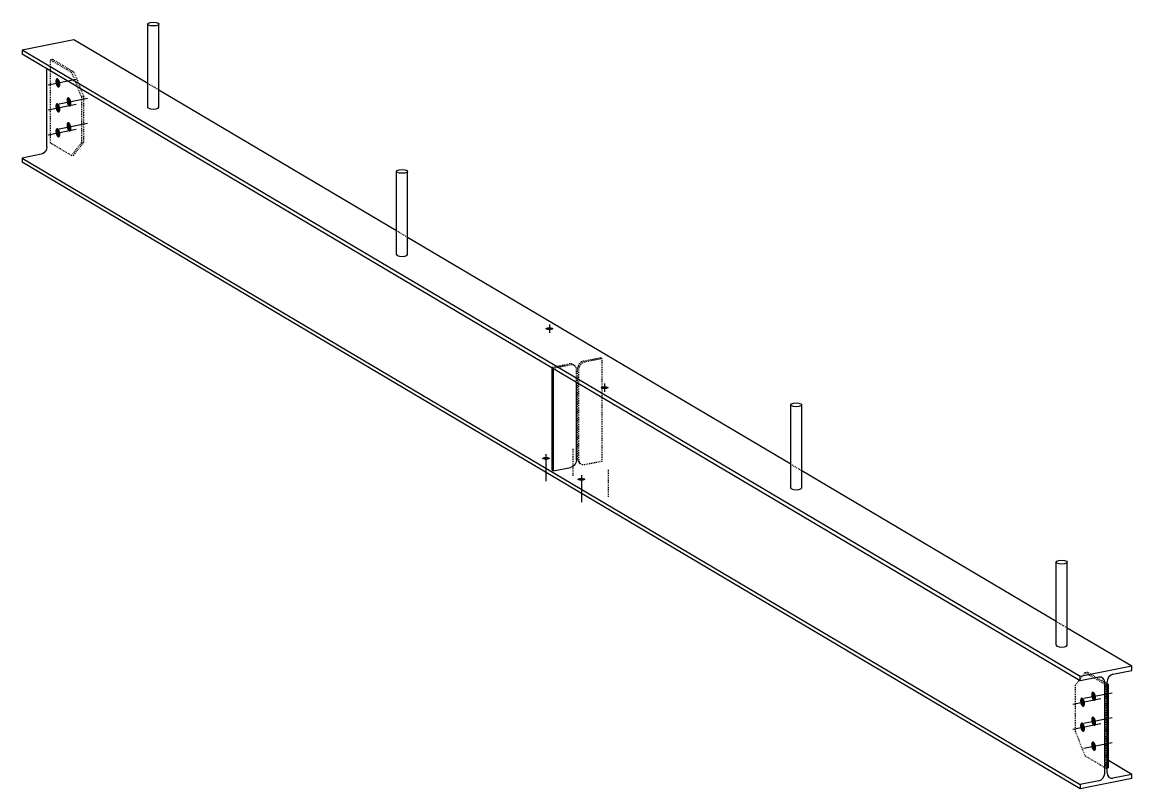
# Model space of a CAD drawing. Header units: millimetres. Extents: x 9 to 27248, y 6 to 1761.
# Drawn here: x 24741 to 27248, y 29 to 1761 of the extents above; entities that cross this region are included whole.
import ezdxf

# ---------------------------------------------------------------- set-up
doc = ezdxf.new("R2010")
doc.units = ezdxf.units.MM
doc.linetypes.add('DXK_LINE_DOT2', pattern=[3.9198, 1.9599, -1.9599])
doc.layers.add('STÅL', color=7, linetype='Continuous')

msp = doc.modelspace()

# ---------------------------------------------------------------- hatches: boundary and pattern name
at = {"layer": 'STÅL', "linetype": 'Continuous'}
for points in [[(24827, 1625), (24827.3, 1622.8), (24827.4, 1620.6), (24827.3, 1618.5), (24826.9, 1616.7), (24826.3, 1615.2), (24825.5, 1614.1), (24824.5, 1613.4), (24823.5, 1613.2), (24822.4, 1613.5), (24821.2, 1614.2), (24820.1, 1615.3), (24819, 1616.9), (24818.1, 1618.7), (24817.4, 1620.8), (24816.8, 1623), (24816.5, 1625.3), (24816.4, 1627.5), (24816.5, 1629.6), (24816.9, 1631.4), (24817.5, 1632.9), (24818.3, 1634), (24819.2, 1634.7), (24820.3, 1634.9), (24821.4, 1634.6), (24822.6, 1633.9), (24823.7, 1632.7), (24824.7, 1631.2), (24825.7, 1629.3), (24826.4, 1627.3)], [(24852, 1582), (24852.3, 1579.8), (24852.4, 1577.6), (24852.3, 1575.5), (24851.9, 1573.7), (24851.3, 1572.2), (24850.5, 1571.1), (24849.5, 1570.4), (24848.5, 1570.2), (24847.4, 1570.5), (24846.2, 1571.2), (24845.1, 1572.3), (24844, 1573.9), (24843.1, 1575.7), (24842.4, 1577.8), (24841.8, 1580), (24841.5, 1582.3), (24841.4, 1584.5), (24841.5, 1586.6), (24841.9, 1588.4), (24842.5, 1589.9), (24843.3, 1591), (24844.2, 1591.7), (24845.3, 1591.9), (24846.4, 1591.6), (24847.6, 1590.9), (24848.7, 1589.7), (24849.7, 1588.2), (24850.7, 1586.3), (24851.4, 1584.3)], [(24827, 1568.7), (24827.3, 1566.4), (24827.4, 1564.2), (24827.3, 1562.1), (24826.9, 1560.3), (24826.3, 1558.8), (24825.5, 1557.7), (24824.5, 1557), (24823.5, 1556.8), (24822.4, 1557.1), (24821.2, 1557.8), (24820.1, 1559), (24819, 1560.5), (24818.1, 1562.3), (24817.4, 1564.4), (24816.8, 1566.7), (24816.5, 1568.9), (24816.4, 1571.1), (24816.5, 1573.2), (24816.9, 1575), (24817.5, 1576.5), (24818.3, 1577.6), (24819.2, 1578.3), (24820.3, 1578.5), (24821.4, 1578.2), (24822.6, 1577.5), (24823.7, 1576.3), (24824.7, 1574.8), (24825.7, 1573), (24826.4, 1570.9)], [(24852, 1525.7), (24852.3, 1523.4), (24852.4, 1521.2), (24852.3, 1519.1), (24851.9, 1517.3), (24851.3, 1515.8), (24850.5, 1514.7), (24849.5, 1514), (24848.5, 1513.8), (24847.4, 1514.1), (24846.2, 1514.8), (24845.1, 1516), (24844, 1517.5), (24843.1, 1519.3), (24842.4, 1521.4), (24841.8, 1523.7), (24841.5, 1525.9), (24841.4, 1528.1), (24841.5, 1530.2), (24841.9, 1532), (24842.5, 1533.5), (24843.3, 1534.6), (24844.2, 1535.3), (24845.3, 1535.5), (24846.4, 1535.2), (24847.6, 1534.5), (24848.7, 1533.3), (24849.7, 1531.8), (24850.7, 1530), (24851.4, 1527.9)], [(24827, 1512.3), (24827.3, 1510), (24827.4, 1507.8), (24827.3, 1505.7), (24826.9, 1503.9), (24826.3, 1502.4), (24825.5, 1501.3), (24824.5, 1500.6), (24823.5, 1500.4), (24822.4, 1500.7), (24821.2, 1501.4), (24820.1, 1502.6), (24819, 1504.1), (24818.1, 1506), (24817.4, 1508), (24816.8, 1510.3), (24816.5, 1512.5), (24816.4, 1514.7), (24816.5, 1516.8), (24816.9, 1518.6), (24817.5, 1520.1), (24818.3, 1521.2), (24819.2, 1521.9), (24820.3, 1522.1), (24821.4, 1521.8), (24822.6, 1521.1), (24823.7, 1520), (24824.7, 1518.4), (24825.7, 1516.6), (24826.4, 1514.5)], [(25932.4, 1065.6), (25930.6, 1065.6), (25928.8, 1065.8), (25927.1, 1066.2), (25925.7, 1066.6), (25924.6, 1067.1), (25923.9, 1067.7), (25923.5, 1068.3), (25923.5, 1069), (25923.9, 1069.6), (25924.6, 1070.2), (25925.7, 1070.7), (25927.1, 1071.1), (25928.8, 1071.5), (25930.6, 1071.7), (25932.4, 1071.7), (25934.3, 1071.7), (25936.1, 1071.5), (25937.7, 1071.1), (25939.1, 1070.7), (25940.2, 1070.2), (25941, 1069.6), (25941.4, 1069), (25941.4, 1068.3), (25941, 1067.7), (25940.2, 1067.1), (25939.1, 1066.6), (25937.7, 1066.2), (25936.1, 1065.8), (25934.3, 1065.6)], [(26057.1, 932.2), (26055.2, 932.3), (26053.4, 932.5), (26051.8, 932.8), (26050.4, 933.2), (26049.3, 933.8), (26048.5, 934.3), (26048.1, 935), (26048.1, 935.6), (26048.5, 936.2), (26049.3, 936.8), (26050.4, 937.4), (26051.8, 937.8), (26053.4, 938.1), (26055.2, 938.3), (26057.1, 938.4), (26059, 938.3), (26060.7, 938.1), (26062.4, 937.8), (26063.8, 937.4), (26064.9, 936.8), (26065.6, 936.2), (26066, 935.6), (26066, 935), (26065.6, 934.3), (26064.9, 933.8), (26063.8, 933.2), (26062.4, 932.8), (26060.7, 932.5), (26059, 932.3)], [(25924.6, 772.5), (25922.7, 772.6), (25920.9, 772.8), (25919.3, 773.1), (25917.9, 773.5), (25916.8, 774), (25916.1, 774.6), (25915.7, 775.3), (25915.7, 775.9), (25916.1, 776.5), (25916.8, 777.1), (25917.9, 777.6), (25919.3, 778.1), (25920.9, 778.4), (25922.7, 778.6), (25924.6, 778.7), (25926.5, 778.6), (25928.3, 778.4), (25929.9, 778.1), (25931.3, 777.6), (25932.4, 777.1), (25933.2, 776.5), (25933.6, 775.9), (25933.6, 775.3), (25933.2, 774.6), (25932.4, 774), (25931.3, 773.5), (25929.9, 773.1), (25928.3, 772.8), (25926.5, 772.6)], [(26004.6, 725.1), (26002.7, 725.2), (26000.9, 725.4), (25999.3, 725.7), (25997.9, 726.1), (25996.8, 726.7), (25996.1, 727.2), (25995.7, 727.9), (25995.7, 728.5), (25996.1, 729.1), (25996.8, 729.7), (25997.9, 730.3), (25999.3, 730.7), (26000.9, 731), (26002.7, 731.2), (26004.6, 731.3), (26006.5, 731.2), (26008.3, 731), (26009.9, 730.7), (26011.3, 730.3), (26012.4, 729.7), (26013.2, 729.1), (26013.6, 728.5), (26013.6, 727.9), (26013.2, 727.2), (26012.4, 726.7), (26011.3, 726.1), (26009.9, 725.7), (26008.3, 725.4), (26006.5, 725.2)], [(27142, 225.4), (27142.3, 223.2), (27142.4, 221), (27142.3, 218.9), (27141.9, 217.1), (27141.3, 215.6), (27140.5, 214.5), (27139.5, 213.8), (27138.5, 213.6), (27137.4, 213.9), (27136.2, 214.6), (27135.1, 215.8), (27134, 217.3), (27133.1, 219.1), (27132.4, 221.2), (27131.8, 223.4), (27131.5, 225.7), (27131.4, 227.9), (27131.5, 230), (27131.9, 231.8), (27132.5, 233.3), (27133.3, 234.4), (27134.2, 235.1), (27135.3, 235.3), (27136.4, 235), (27137.6, 234.3), (27138.7, 233.1), (27139.7, 231.6), (27140.7, 229.8), (27141.4, 227.7)], [(27167, 238.8), (27167.3, 236.6), (27167.4, 234.4), (27167.3, 232.3), (27166.9, 230.5), (27166.3, 229), (27165.5, 227.9), (27164.5, 227.2), (27163.5, 227), (27162.4, 227.3), (27161.2, 228), (27160.1, 229.1), (27159, 230.7), (27158.1, 232.5), (27157.4, 234.6), (27156.8, 236.8), (27156.5, 239.1), (27156.4, 241.3), (27156.5, 243.4), (27156.9, 245.2), (27157.5, 246.7), (27158.3, 247.8), (27159.2, 248.5), (27160.3, 248.7), (27161.4, 248.4), (27162.6, 247.7), (27163.7, 246.5), (27164.7, 245), (27165.7, 243.1), (27166.4, 241.1)], [(27142, 169.1), (27142.3, 166.8), (27142.4, 164.6), (27142.3, 162.5), (27141.9, 160.7), (27141.3, 159.2), (27140.5, 158.1), (27139.5, 157.4), (27138.5, 157.2), (27137.4, 157.5), (27136.2, 158.2), (27135.1, 159.4), (27134, 160.9), (27133.1, 162.8), (27132.4, 164.8), (27131.8, 167.1), (27131.5, 169.3), (27131.4, 171.5), (27131.5, 173.6), (27131.9, 175.4), (27132.5, 176.9), (27133.3, 178), (27134.2, 178.7), (27135.3, 178.9), (27136.4, 178.6), (27137.6, 177.9), (27138.7, 176.8), (27139.7, 175.2), (27140.7, 173.4), (27141.4, 171.3)], [(27167, 182.4), (27167.3, 180.2), (27167.4, 178), (27167.3, 175.9), (27166.9, 174.1), (27166.3, 172.6), (27165.5, 171.5), (27164.5, 170.8), (27163.5, 170.6), (27162.4, 170.9), (27161.2, 171.6), (27160.1, 172.8), (27159, 174.3), (27158.1, 176.1), (27157.4, 178.2), (27156.8, 180.4), (27156.5, 182.7), (27156.4, 184.9), (27156.5, 187), (27156.9, 188.8), (27157.5, 190.3), (27158.3, 191.4), (27159.2, 192.1), (27160.3, 192.3), (27161.4, 192), (27162.6, 191.3), (27163.7, 190.1), (27164.7, 188.6), (27165.7, 186.8), (27166.4, 184.7)], [(27167, 126.1), (27167.3, 123.8), (27167.4, 121.6), (27167.3, 119.5), (27166.9, 117.7), (27166.3, 116.2), (27165.5, 115.1), (27164.5, 114.4), (27163.5, 114.2), (27162.4, 114.5), (27161.2, 115.2), (27160.1, 116.4), (27159, 117.9), (27158.1, 119.8), (27157.4, 121.8), (27156.8, 124.1), (27156.5, 126.3), (27156.4, 128.5), (27156.5, 130.6), (27156.9, 132.4), (27157.5, 133.9), (27158.3, 135), (27159.2, 135.7), (27160.3, 135.9), (27161.4, 135.6), (27162.6, 134.9), (27163.7, 133.8), (27164.7, 132.2), (27165.7, 130.4), (27166.4, 128.3)]]:
    msp.add_hatch(color=96, dxfattribs=at).paths.add_polyline_path(points)

# ---------------------------------------------------------------- linework, layer by layer
at = {"layer": 'STÅL', "color": 2, "linetype": 'Continuous'}
for p, q in [((25025.1, 1756.9), (25026.7, 1759.1)), ((25026.8, 1754.8), (25025.1, 1756.9)), ((25025.1, 1569), (25025.1, 1756.9)), ((25026.7, 1759.1), (25031.2, 1760.6)), ((25031.2, 1760.6), (25037.5, 1761.2)), ((25037.5, 1761.2), (25043.7, 1760.7)), ((25043.7, 1760.7), (25048.4, 1759.1)), ((25048.4, 1759.1), (25050.1, 1757)), ((25050.1, 1757), (25048.4, 1754.8)), ((25050.1, 1569), (25050.1, 1757)), ((25031.4, 1753.2), (25026.8, 1754.8)), ((25037.6, 1752.7), (25031.4, 1753.2)), ((25043.9, 1753.3), (25037.6, 1752.7)), ((25048.4, 1754.8), (25043.9, 1753.3)), ((24858.2, 1721.4), (24741.3, 1698.3)), ((25025.1, 1622.6), (24858.2, 1721.4)), ((27131.3, 282.5), (24741.3, 1698.3)), ((24741.3, 1698.3), (24741.3, 1688.8)), ((27131.3, 272.9), (24741.3, 1688.8)), ((24796.9, 1479.3), (24796.9, 1655.8)), ((25587.1, 1289.7), (25050.1, 1607.8)), ((25026.8, 1566.8), (25025.1, 1569)), ((25026.8, 1566.8), (25031.4, 1565.3)), ((25031.4, 1565.3), (25037.6, 1564.7)), ((25037.6, 1564.7), (25043.9, 1565.3)), ((25043.9, 1565.3), (25048.4, 1566.9)), ((25048.4, 1566.9), (25050.1, 1569)), ((24796.9, 1479.3), (24795.9, 1473.7)), ((24783.9, 1462.6), (24741.3, 1454.2)), ((24741.3, 1454.2), (27131.3, 38.4)), ((24741.3, 1454.2), (24741.3, 1444.6)), ((24788.9, 1464.7), (24783.9, 1462.6)), ((24793.1, 1468.6), (24788.9, 1464.7)), ((24795.9, 1473.7), (24793.1, 1468.6)), ((27131.3, 28.8), (24741.3, 1444.6)), ((25587.1, 1424), (25588.7, 1426.1)), ((25588.8, 1421.9), (25587.1, 1424)), ((25587.1, 1236.1), (25587.1, 1424)), ((25588.7, 1426.1), (25593.2, 1427.7)), ((25593.4, 1420.3), (25588.8, 1421.9)), ((25593.2, 1427.7), (25599.5, 1428.3)), ((25599.6, 1419.7), (25593.4, 1420.3)), ((25599.5, 1428.3), (25605.7, 1427.7)), ((25605.9, 1420.3), (25599.6, 1419.7)), ((25605.7, 1427.7), (25610.4, 1426.2)), ((25610.4, 1421.9), (25605.9, 1420.3)), ((25610.4, 1426.2), (25612.1, 1424.1)), ((25612.1, 1424.1), (25610.4, 1421.9)), ((25612.1, 1236.1), (25612.1, 1424.1)), ((26477.5, 762.2), (25612.1, 1274.9)), ((25587.1, 1236.1), (25588.8, 1233.9)), ((25588.8, 1233.9), (25593.4, 1232.4)), ((25593.4, 1232.4), (25599.6, 1231.8)), ((25599.6, 1231.8), (25605.9, 1232.4)), ((25605.9, 1232.4), (25610.4, 1234)), ((25610.4, 1234), (25612.1, 1236.1)), ((25938.4, 748.8), (25938.4, 979.6)), ((25941.4, 747.1), (25941.4, 977.8)), ((25993.4, 771.4), (25993.4, 947)), ((26477.5, 896.5), (26479.1, 898.7)), ((26479.2, 894.4), (26477.5, 896.5)), ((26477.5, 708.6), (26477.5, 896.5)), ((26479.1, 898.7), (26483.6, 900.3)), ((26483.8, 892.8), (26479.2, 894.4)), ((26483.6, 900.3), (26489.9, 900.8)), ((26490, 892.3), (26483.8, 892.8)), ((26489.9, 900.8), (26496.1, 900.3)), ((26496.3, 892.9), (26490, 892.3)), ((26496.1, 900.3), (26500.7, 898.7)), ((26500.8, 894.4), (26496.3, 892.9)), ((26500.7, 898.7), (26502.5, 896.6)), ((26502.5, 896.6), (26500.8, 894.4)), ((26502.5, 708.7), (26502.5, 896.6)), ((25941.4, 747.1), (25980.4, 754.8)), ((25985.4, 756.8), (25980.4, 754.8)), ((25989.6, 760.7), (25985.4, 756.8)), ((25992.4, 765.8), (25989.6, 760.7)), ((25993.4, 771.4), (25992.4, 765.8)), ((25938.4, 748.8), (25941.4, 747.1)), ((27077.5, 406.8), (26502.5, 747.4)), ((26479.2, 706.5), (26477.5, 708.6)), ((26479.2, 706.5), (26483.8, 704.9)), ((26483.8, 704.9), (26490, 704.3)), ((26490, 704.3), (26496.3, 704.9)), ((26496.3, 704.9), (26500.8, 706.5)), ((26500.8, 706.5), (26502.5, 708.7)), ((27077.5, 541.1), (27079.1, 543.2)), ((27079.2, 539), (27077.5, 541.1)), ((27077.5, 353.2), (27077.5, 541.1)), ((27079.1, 543.2), (27083.6, 544.8)), ((27083.8, 537.4), (27079.2, 539)), ((27083.6, 544.8), (27089.9, 545.4)), ((27090, 536.8), (27083.8, 537.4)), ((27089.9, 545.4), (27096.1, 544.8)), ((27096.3, 537.4), (27090, 536.8)), ((27096.1, 544.8), (27100.7, 543.3)), ((27100.8, 539), (27096.3, 537.4)), ((27100.7, 543.3), (27102.5, 541.2)), ((27102.5, 541.2), (27100.8, 539)), ((27102.5, 353.2), (27102.5, 541.2)), ((27248.2, 305.6), (27102.5, 392)), ((27077.5, 353.2), (27079.2, 351)), ((27079.2, 351), (27083.8, 349.5)), ((27096.3, 349.5), (27100.8, 351.1)), ((27100.8, 351.1), (27102.5, 353.2)), ((27083.8, 349.5), (27090, 348.9)), ((27090, 348.9), (27096.3, 349.5)), ((27248.2, 305.6), (27131.3, 282.5)), ((27248.2, 296), (27248.2, 305.6)), ((27131.3, 272.9), (27131.3, 282.5)), ((27173.9, 281.3), (27131.3, 272.9)), ((27178.9, 281.3), (27173.9, 281.3)), ((27183.1, 279), (27178.9, 281.3)), ((27185.9, 275), (27183.1, 279)), ((27193.6, 276.5), (27192.6, 270.9)), ((27196.4, 281.7), (27193.6, 276.5)), ((27200.6, 285.6), (27196.4, 281.7)), ((27205.6, 287.6), (27200.6, 285.6)), ((27205.6, 287.6), (27248.2, 296)), ((27186.9, 269.8), (27185.9, 275)), ((27186.9, 63.5), (27186.9, 269.8)), ((27192.6, 64.6), (27192.6, 270.9)), ((27195.3, 264.2), (27192.6, 265.8)), ((27195.3, 264.2), (27192.6, 263.7)), ((27195.3, 76.3), (27195.3, 264.2)), ((27195.3, 76.3), (27192.6, 75.8)), ((27248.2, 61.5), (27195.3, 92.8)), ((27248.2, 51.9), (27131.3, 28.8)), ((27178.9, 48.9), (27183.1, 52.7)), ((27183.1, 52.7), (27185.9, 57.9)), ((27185.9, 57.9), (27186.9, 63.5)), ((27192.6, 64.6), (27193.6, 59.4)), ((27193.6, 59.4), (27196.4, 55.4)), ((27196.4, 55.4), (27200.6, 53.1)), ((27200.6, 53.1), (27205.6, 53.1)), ((27248.2, 61.5), (27205.6, 53.1)), ((27248.2, 51.9), (27248.2, 61.5)), ((27173.9, 46.8), (27131.3, 38.4)), ((27131.3, 38.4), (27131.3, 28.8)), ((27173.9, 46.8), (27178.9, 48.9))]:
    msp.add_line(p, q, dxfattribs=at)
at = {"layer": 'STÅL', "color": 7, "linetype": 'DXK_LINE_DOT2'}
for p, q in [((24810.3, 1677.1), (24805.1, 1676.1)), ((24805.1, 1676.1), (24852.6, 1647.9)), ((24805.1, 1488.1), (24805.1, 1676.1)), ((24810.3, 1677.1), (24857.8, 1649)), ((24852.6, 1647.9), (24857.8, 1649)), ((24852.6, 1647.9), (24875.1, 1592.3)), ((24857.8, 1649), (24880.3, 1593.4)), ((25050.1, 1607.8), (25025.1, 1622.6)), ((24880.3, 1593.4), (24875.1, 1592.3)), ((24875.1, 1592.3), (24875.1, 1489)), ((24880.3, 1490), (24880.3, 1593.4)), ((24852.6, 1460), (24805.1, 1488.1)), ((24875.1, 1489), (24852.6, 1460)), ((24857.8, 1461), (24880.3, 1490)), ((24880.3, 1490), (24875.1, 1489)), ((24852.6, 1460), (24857.8, 1461)), ((25612.1, 1274.9), (25587.1, 1289.7)), ((26009.1, 995.5), (26048.1, 1003.2)), ((26048.1, 1003.2), (26051.1, 1001.4)), ((25938.4, 981.5), (25977.4, 989.2)), ((25938.4, 979.6), (25938.4, 981.5)), ((25938.4, 981.5), (25941.4, 979.7)), ((25941.4, 979.7), (25980.4, 987.4)), ((25941.4, 977.8), (25941.4, 979.7)), ((25982.4, 989.1), (25977.4, 989.2)), ((25980.4, 987.4), (25985.4, 987.3)), ((25986.6, 986.9), (25982.4, 989.1)), ((25985.4, 987.3), (25989.6, 985.1)), ((25986.6, 986.9), (25989.6, 985.1)), ((25989.6, 985.1), (25992.4, 981.1)), ((25992.4, 981.1), (25993.4, 975.9)), ((25997.1, 984.4), (25996.1, 978.8)), ((25996.1, 774.3), (25996.1, 978.8)), ((25999.9, 989.5), (25997.1, 984.4)), ((25999.1, 977), (26000.1, 982.6)), ((26004.1, 993.4), (25999.9, 989.5)), ((26000.1, 982.6), (26002.9, 987.7)), ((26002.9, 987.7), (26007.1, 991.6)), ((26009.1, 995.5), (26004.1, 993.4)), ((26007.1, 991.6), (26012.1, 993.7)), ((26012.1, 993.7), (26051.1, 1001.4)), ((26051.1, 1001.4), (26051.1, 768.7)), ((25993.4, 947), (25993.4, 975.9)), ((25999.1, 772.6), (25999.1, 977)), ((25996.1, 774.3), (25997.1, 769.1)), ((25997.1, 769.1), (25999.9, 765.1)), ((26000.1, 767.4), (25999.1, 772.6)), ((25999.9, 765.1), (26002.9, 763.3)), ((26002.9, 763.3), (26000.1, 767.4)), ((26007.1, 761.1), (26002.9, 763.3)), ((26012.1, 761), (26007.1, 761.1)), ((26051.1, 768.7), (26012.1, 761)), ((26502.5, 747.4), (26477.5, 762.2)), ((27102.5, 392), (27077.5, 406.8)), ((27142.6, 291.4), (27120.1, 262.4)), ((27142.6, 291.4), (27147.8, 292.4)), ((27190.1, 263.2), (27142.6, 291.4)), ((27192.6, 265.8), (27147.8, 292.4)), ((27120.1, 262.4), (27120.1, 159)), ((27192.6, 263.7), (27190.1, 263.2)), ((27190.1, 75.3), (27190.1, 263.2)), ((27120.1, 159), (27142.6, 103.4)), ((27142.6, 103.4), (27190.1, 75.3)), ((27192.6, 75.8), (27190.1, 75.3)), ((27195.3, 92.8), (27192.6, 94.4))]:
    msp.add_line(p, q, dxfattribs=at)
at = {"layer": 'STÅL', "color": 96, "linetype": 'Continuous'}
for p, q in [((24800.2, 1619.8), (24863.5, 1632.2)), ((24825.2, 1576.8), (24888.5, 1589.2)), ((24800.2, 1563.4), (24863.5, 1575.9)), ((24825.2, 1520.4), (24888.5, 1532.9)), ((24800.2, 1507), (24863.5, 1519.5)), ((25932.4, 1078), (25932.4, 1059.1)), ((26057.1, 944.7), (26057.1, 925.7)), ((25924.6, 785), (25924.6, 723.9)), ((26004.6, 737.6), (26004.6, 676.5)), ((27115.2, 220.2), (27178.5, 232.7)), ((27140.2, 233.6), (27203.5, 246)), ((27115.2, 163.8), (27178.5, 176.3)), ((27140.2, 177.2), (27203.5, 189.7)), ((27140.2, 120.8), (27203.5, 133.3))]:
    msp.add_line(p, q, dxfattribs=at)
at = {"layer": 'STÅL', "color": 96, "linetype": 'DXK_LINE_DOT2'}
for p, q in [((25985.2, 797), (25985.2, 735.9)), ((26065.2, 749.6), (26065.2, 688.5))]:
    msp.add_line(p, q, dxfattribs=at)

doc.saveas('drawing.dxf')
